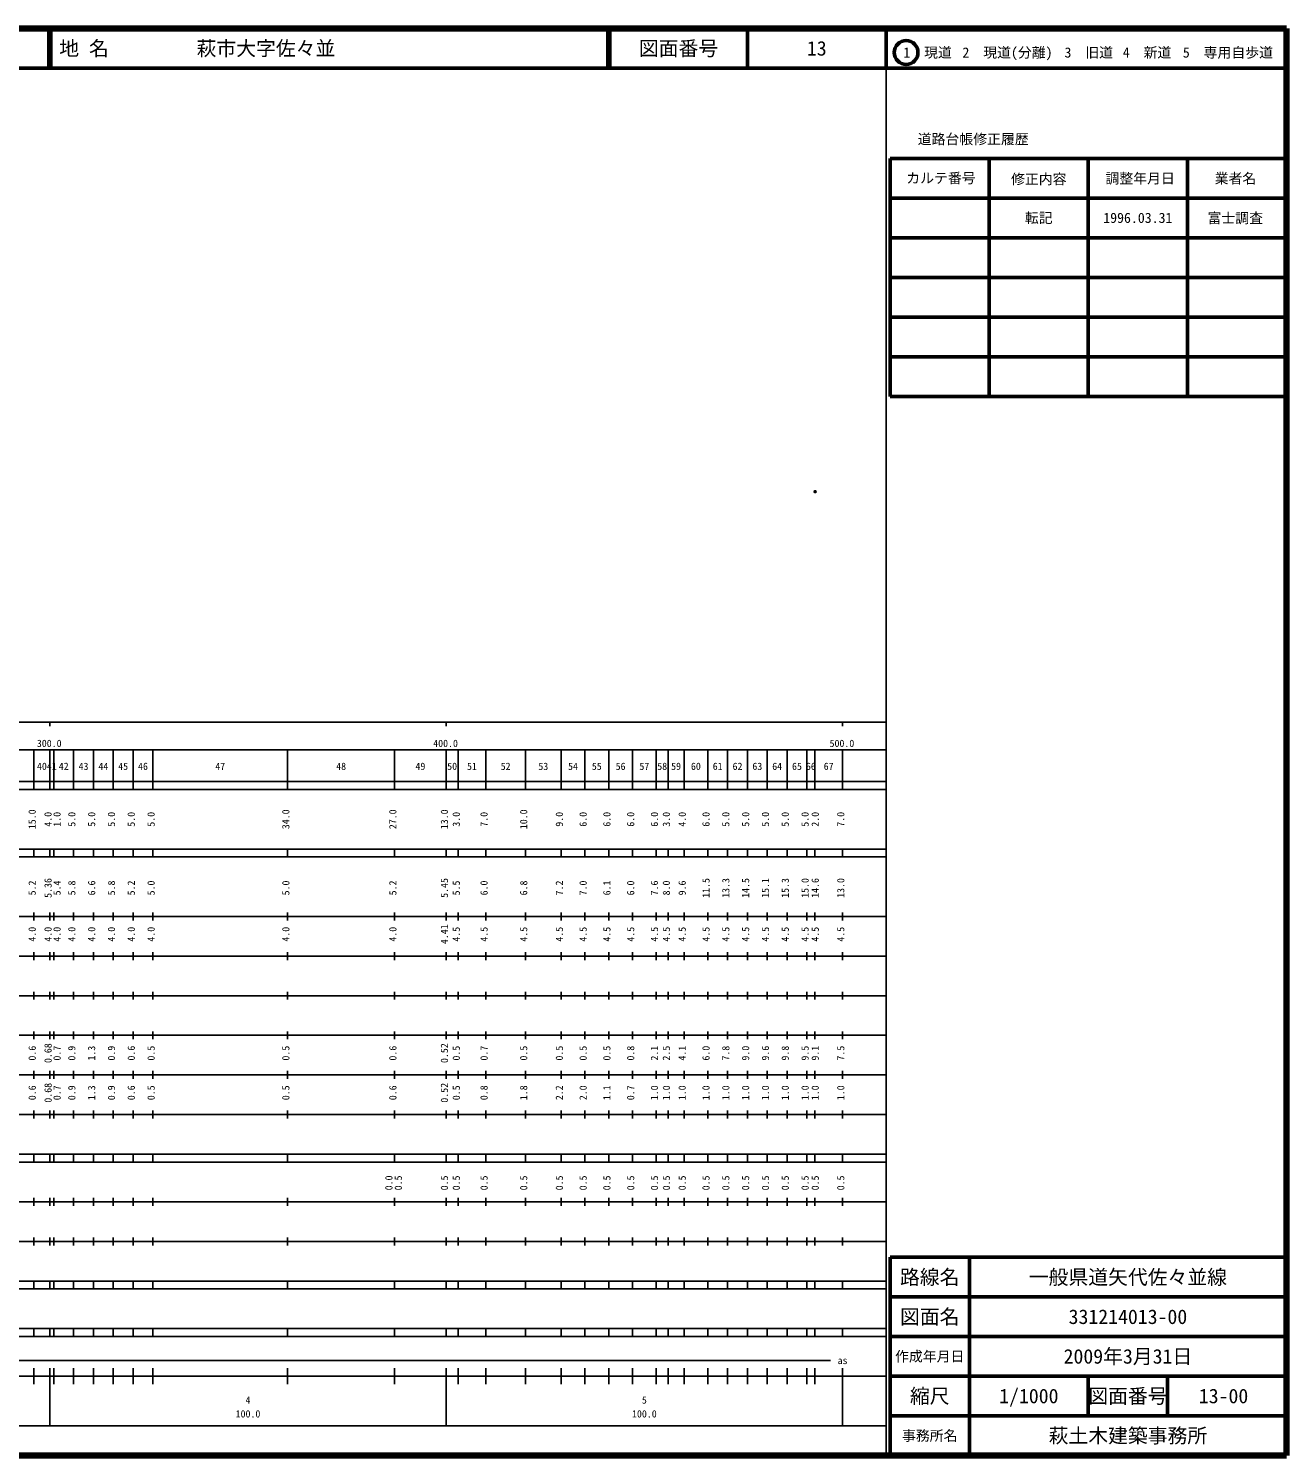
# Model space of a CAD drawing. Units: millimetres on the paper. Extents: x 40 to 680, y 20 to 380.
# Drawn here: x 362.6 to 680, y 20 to 380 of the extents above; entities that cross this region are included whole.
import ezdxf
from ezdxf.enums import TextEntityAlignment as Align

# ---------------------------------------------------------------- set-up
doc = ezdxf.new("R2010")
doc.units = ezdxf.units.MM
doc.header["$PDMODE"] = 32
doc.header["$PDSIZE"] = 0.5
doc.layers.add('M-OTRS', color=6, linetype='Continuous')
doc.layers.add('M-TTL-TXT', color=7, linetype='Continuous')
for name, color, linetype, lineweight in [('M-TTL', 2, 'Continuous', 140), ('M-TTL-BAND', 7, 'Continuous', 25), ('M-TTL-FRAM', 2, 'Continuous', 50), ('M-TTL-LINE', 7, 'Continuous', 50)]:
    doc.layers.add(name, color=color, linetype=linetype, lineweight=lineweight)
doc.styles.add('ＭＳ ゴシック', font='')
doc.styles.get('ＭＳ ゴシック').set_extended_font_data('MS Gothic')

msp = doc.modelspace()

# ---------------------------------------------------------------- linework, layer by layer
at = {"layer": 'M-OTRS'}
msp.add_point((561.073, 263.159), dxfattribs=at)
at = {"layer": 'M-TTL'}
for p, q in [((680, 380), (40, 380)), ((680, 20), (680, 380)), ((40, 20), (680, 20))]:
    msp.add_line(p, q, dxfattribs=at)
at = {"layer": 'M-TTL-BAND'}
for p, q in [((579, 20), (579, 370)), ((40, 205), (579, 205)), ((368, 205), (368, 204)), ((468, 205), (468, 204)), ((568, 205), (568, 204)), ((68, 198), (579, 198)), ((364, 188), (364, 198)), ((368, 188), (368, 198)), ((369, 188), (369, 198)), ((374, 188), (374, 198)), ((379, 188), (379, 198)), ((384, 188), (384, 198)), ((389, 188), (389, 198)), ((394, 188), (394, 198)), ((428, 188), (428, 198)), ((455, 188), (455, 198)), ((468, 188), (468, 198)), ((471, 188), (471, 198)), ((478, 188), (478, 198)), ((488, 188), (488, 198)), ((497, 188), (497, 198)), ((503, 188), (503, 198)), ((509, 188), (509, 198)), ((515, 188), (515, 198)), ((521, 188), (521, 198)), ((524, 188), (524, 198)), ((528, 188), (528, 198)), ((534, 188), (534, 198)), ((539, 188), (539, 198)), ((544, 188), (544, 198)), ((549, 188), (549, 198)), ((554, 188), (554, 198)), ((559, 188), (559, 198)), ((561, 188), (561, 198)), ((568, 188), (568, 198)), ((40, 190), (579, 190)), ((40, 188), (579, 188)), ((40, 173), (579, 173)), ((364, 171), (364, 173)), ((368, 171), (368, 173)), ((369, 171), (369, 173)), ((374, 171), (374, 173)), ((379, 171), (379, 173)), ((384, 171), (384, 173)), ((389, 171), (389, 173)), ((394, 171), (394, 173)), ((428, 171), (428, 173)), ((455, 171), (455, 173)), ((468, 171), (468, 173)), ((471, 171), (471, 173)), ((478, 171), (478, 173)), ((488, 171), (488, 173)), ((497, 171), (497, 173)), ((503, 171), (503, 173)), ((509, 171), (509, 173)), ((515, 171), (515, 173)), ((521, 171), (521, 173)), ((524, 171), (524, 173)), ((528, 171), (528, 173)), ((534, 171), (534, 173)), ((539, 171), (539, 173)), ((544, 171), (544, 173)), ((549, 171), (549, 173)), ((554, 171), (554, 173)), ((559, 171), (559, 173)), ((561, 171), (561, 173)), ((568, 171), (568, 173)), ((40, 171), (579, 171)), ((40, 156), (579, 156)), ((364, 155), (364, 157)), ((368, 155), (368, 157)), ((369, 155), (369, 157)), ((374, 155), (374, 157)), ((379, 155), (379, 157)), ((384, 155), (384, 157)), ((389, 155), (389, 157)), ((394, 155), (394, 157)), ((428, 155), (428, 157)), ((455, 155), (455, 157)), ((468, 155), (468, 157)), ((471, 155), (471, 157)), ((478, 155), (478, 157)), ((488, 155), (488, 157)), ((497, 155), (497, 157)), ((503, 155), (503, 157)), ((509, 155), (509, 157)), ((515, 155), (515, 157)), ((521, 155), (521, 157)), ((524, 155), (524, 157)), ((528, 155), (528, 157)), ((534, 155), (534, 157)), ((539, 155), (539, 157)), ((544, 155), (544, 157)), ((549, 155), (549, 157)), ((554, 155), (554, 157)), ((559, 155), (559, 157)), ((561, 155), (561, 157)), ((568, 155), (568, 157)), ((46, 146), (579, 146)), ((364, 145), (364, 147)), ((368, 145), (368, 147)), ((369, 145), (369, 147)), ((374, 145), (374, 147)), ((379, 145), (379, 147)), ((384, 145), (384, 147)), ((389, 145), (389, 147)), ((394, 145), (394, 147)), ((428, 145), (428, 147)), ((455, 145), (455, 147)), ((468, 145), (468, 147)), ((471, 145), (471, 147)), ((478, 145), (478, 147)), ((488, 145), (488, 147)), ((497, 145), (497, 147)), ((503, 145), (503, 147)), ((509, 145), (509, 147)), ((515, 145), (515, 147)), ((521, 145), (521, 147)), ((524, 145), (524, 147)), ((528, 145), (528, 147)), ((534, 145), (534, 147)), ((539, 145), (539, 147)), ((544, 145), (544, 147)), ((549, 145), (549, 147)), ((554, 145), (554, 147)), ((559, 145), (559, 147)), ((561, 145), (561, 147)), ((568, 145), (568, 147)), ((364, 135), (364, 137)), ((368, 135), (368, 137)), ((369, 135), (369, 137)), ((374, 135), (374, 137)), ((379, 135), (379, 137)), ((384, 135), (384, 137)), ((389, 135), (389, 137)), ((394, 135), (394, 137)), ((428, 135), (428, 137)), ((455, 135), (455, 137)), ((468, 135), (468, 137)), ((471, 135), (471, 137)), ((478, 135), (478, 137)), ((488, 135), (488, 137)), ((497, 135), (497, 137)), ((503, 135), (503, 137)), ((509, 135), (509, 137)), ((515, 135), (515, 137)), ((521, 135), (521, 137)), ((524, 135), (524, 137)), ((528, 135), (528, 137)), ((534, 135), (534, 137)), ((539, 135), (539, 137)), ((544, 135), (544, 137)), ((549, 135), (549, 137)), ((554, 135), (554, 137)), ((559, 135), (559, 137)), ((561, 135), (561, 137)), ((568, 135), (568, 137)), ((52, 136), (579, 136)), ((46, 126), (579, 126)), ((364, 125), (364, 127)), ((368, 125), (368, 127)), ((369, 125), (369, 127)), ((374, 125), (374, 127)), ((379, 125), (379, 127)), ((384, 125), (384, 127)), ((389, 125), (389, 127)), ((394, 125), (394, 127)), ((428, 125), (428, 127)), ((455, 125), (455, 127)), ((468, 125), (468, 127)), ((471, 125), (471, 127)), ((478, 125), (478, 127)), ((488, 125), (488, 127)), ((497, 125), (497, 127)), ((503, 125), (503, 127)), ((509, 125), (509, 127)), ((515, 125), (515, 127)), ((521, 125), (521, 127)), ((524, 125), (524, 127)), ((528, 125), (528, 127)), ((534, 125), (534, 127)), ((539, 125), (539, 127)), ((544, 125), (544, 127)), ((549, 125), (549, 127)), ((554, 125), (554, 127)), ((559, 125), (559, 127)), ((561, 125), (561, 127)), ((568, 125), (568, 127)), ((52, 116), (579, 116)), ((364, 115), (364, 117)), ((368, 115), (368, 117)), ((369, 115), (369, 117)), ((374, 115), (374, 117)), ((379, 115), (379, 117)), ((384, 115), (384, 117)), ((389, 115), (389, 117)), ((394, 115), (394, 117)), ((428, 115), (428, 117)), ((455, 115), (455, 117)), ((468, 115), (468, 117)), ((471, 115), (471, 117)), ((478, 115), (478, 117)), ((488, 115), (488, 117)), ((497, 115), (497, 117)), ((503, 115), (503, 117)), ((509, 115), (509, 117)), ((515, 115), (515, 117)), ((521, 115), (521, 117)), ((524, 115), (524, 117)), ((528, 115), (528, 117)), ((534, 115), (534, 117)), ((539, 115), (539, 117)), ((544, 115), (544, 117)), ((549, 115), (549, 117)), ((554, 115), (554, 117)), ((559, 115), (559, 117)), ((561, 115), (561, 117)), ((568, 115), (568, 117)), ((46, 106), (579, 106)), ((364, 105), (364, 107)), ((368, 105), (368, 107)), ((369, 105), (369, 107)), ((374, 105), (374, 107)), ((379, 105), (379, 107)), ((384, 105), (384, 107)), ((389, 105), (389, 107)), ((394, 105), (394, 107)), ((428, 105), (428, 107)), ((455, 105), (455, 107)), ((468, 105), (468, 107)), ((471, 105), (471, 107)), ((478, 105), (478, 107)), ((488, 105), (488, 107)), ((497, 105), (497, 107)), ((503, 105), (503, 107)), ((509, 105), (509, 107)), ((515, 105), (515, 107)), ((521, 105), (521, 107)), ((524, 105), (524, 107)), ((528, 105), (528, 107)), ((534, 105), (534, 107)), ((539, 105), (539, 107)), ((544, 105), (544, 107)), ((549, 105), (549, 107)), ((554, 105), (554, 107)), ((559, 105), (559, 107)), ((561, 105), (561, 107)), ((568, 105), (568, 107)), ((40, 96), (579, 96)), ((40, 94), (579, 94)), ((364, 94), (364, 96)), ((368, 94), (368, 96)), ((369, 94), (369, 96)), ((374, 94), (374, 96)), ((379, 94), (379, 96)), ((384, 94), (384, 96)), ((389, 94), (389, 96)), ((394, 94), (394, 96)), ((428, 94), (428, 96)), ((455, 94), (455, 96)), ((468, 94), (468, 96)), ((471, 94), (471, 96)), ((478, 94), (478, 96)), ((488, 94), (488, 96)), ((497, 94), (497, 96)), ((503, 94), (503, 96)), ((509, 94), (509, 96)), ((515, 94), (515, 96)), ((521, 94), (521, 96)), ((524, 94), (524, 96)), ((528, 94), (528, 96)), ((534, 94), (534, 96)), ((539, 94), (539, 96)), ((544, 94), (544, 96)), ((549, 94), (549, 96)), ((554, 94), (554, 96)), ((559, 94), (559, 96)), ((561, 94), (561, 96)), ((568, 94), (568, 96)), ((49, 84), (579, 84)), ((364, 83), (364, 85)), ((368, 83), (368, 85)), ((369, 83), (369, 85)), ((374, 83), (374, 85)), ((379, 83), (379, 85)), ((384, 83), (384, 85)), ((389, 83), (389, 85)), ((394, 83), (394, 85)), ((428, 83), (428, 85)), ((455, 83), (455, 85)), ((468, 83), (468, 85)), ((471, 83), (471, 85)), ((478, 83), (478, 85)), ((488, 83), (488, 85)), ((497, 83), (497, 85)), ((503, 83), (503, 85)), ((509, 83), (509, 85)), ((515, 83), (515, 85)), ((521, 83), (521, 85)), ((524, 83), (524, 85)), ((528, 83), (528, 85)), ((534, 83), (534, 85)), ((539, 83), (539, 85)), ((544, 83), (544, 85)), ((549, 83), (549, 85)), ((554, 83), (554, 85)), ((559, 83), (559, 85)), ((561, 83), (561, 85)), ((568, 83), (568, 85)), ((40, 74), (579, 74)), ((364, 73), (364, 75)), ((368, 73), (368, 75)), ((369, 73), (369, 75)), ((374, 73), (374, 75)), ((379, 73), (379, 75)), ((384, 73), (384, 75)), ((389, 73), (389, 75)), ((394, 73), (394, 75)), ((428, 73), (428, 75)), ((455, 73), (455, 75)), ((468, 73), (468, 75)), ((471, 73), (471, 75)), ((478, 73), (478, 75)), ((488, 73), (488, 75)), ((497, 73), (497, 75)), ((503, 73), (503, 75)), ((509, 73), (509, 75)), ((515, 73), (515, 75)), ((521, 73), (521, 75)), ((524, 73), (524, 75)), ((528, 73), (528, 75)), ((534, 73), (534, 75)), ((539, 73), (539, 75)), ((544, 73), (544, 75)), ((549, 73), (549, 75)), ((554, 73), (554, 75)), ((559, 73), (559, 75)), ((561, 73), (561, 75)), ((568, 73), (568, 75)), ((40, 64), (579, 64)), ((40, 62), (579, 62)), ((364, 62), (364, 64)), ((368, 62), (368, 64)), ((369, 62), (369, 64)), ((374, 62), (374, 64)), ((379, 62), (379, 64)), ((384, 62), (384, 64)), ((389, 62), (389, 64)), ((394, 62), (394, 64)), ((428, 62), (428, 64)), ((455, 62), (455, 64)), ((468, 62), (468, 64)), ((471, 62), (471, 64)), ((478, 62), (478, 64)), ((488, 62), (488, 64)), ((497, 62), (497, 64)), ((503, 62), (503, 64)), ((509, 62), (509, 64)), ((515, 62), (515, 64)), ((521, 62), (521, 64)), ((524, 62), (524, 64)), ((528, 62), (528, 64)), ((534, 62), (534, 64)), ((539, 62), (539, 64)), ((544, 62), (544, 64)), ((549, 62), (549, 64)), ((554, 62), (554, 64)), ((559, 62), (559, 64)), ((561, 62), (561, 64)), ((568, 62), (568, 64)), ((40, 52), (579, 52)), ((364, 50), (364, 52)), ((368, 50), (368, 52)), ((369, 50), (369, 52)), ((374, 50), (374, 52)), ((379, 50), (379, 52)), ((384, 50), (384, 52)), ((389, 50), (389, 52)), ((394, 50), (394, 52)), ((428, 50), (428, 52)), ((455, 50), (455, 52)), ((468, 50), (468, 52)), ((471, 50), (471, 52)), ((478, 50), (478, 52)), ((488, 50), (488, 52)), ((497, 50), (497, 52)), ((503, 50), (503, 52)), ((509, 50), (509, 52)), ((515, 50), (515, 52)), ((521, 50), (521, 52)), ((524, 50), (524, 52)), ((528, 50), (528, 52)), ((534, 50), (534, 52)), ((539, 50), (539, 52)), ((544, 50), (544, 52)), ((549, 50), (549, 52)), ((554, 50), (554, 52)), ((559, 50), (559, 52)), ((561, 50), (561, 52)), ((568, 50), (568, 52)), ((40, 50), (579, 50)), ((71, 44), (565, 44)), ((40, 40), (579, 40)), ((364, 38), (364, 42)), ((368, 27.5), (368, 42)), ((369, 38), (369, 42)), ((374, 38), (374, 42)), ((379, 38), (379, 42)), ((384, 38), (384, 42)), ((389, 38), (389, 42)), ((394, 38), (394, 42)), ((428, 38), (428, 42)), ((455, 38), (455, 42)), ((468, 27.5), (468, 42)), ((471, 38), (471, 42)), ((478, 38), (478, 42)), ((488, 38), (488, 42)), ((497, 38), (497, 42)), ((503, 38), (503, 42)), ((509, 38), (509, 42)), ((515, 38), (515, 42)), ((521, 38), (521, 42)), ((524, 38), (524, 42)), ((528, 38), (528, 42)), ((534, 38), (534, 42)), ((539, 38), (539, 42)), ((544, 38), (544, 42)), ((549, 38), (549, 42)), ((554, 38), (554, 42)), ((559, 38), (559, 42)), ((561, 38), (561, 42)), ((568, 27.5), (568, 42)), ((68, 27.5), (579, 27.5))]:
    msp.add_line(p, q, dxfattribs=at)
at = {"layer": 'M-TTL-FRAM'}
for p, q in [((580, 347.197), (580, 287.197)), ((580, 347.197), (680, 347.197)), ((580, 287.197), (680, 287.197)), ((680, 70), (580, 70)), ((580, 70), (580, 20))]:
    msp.add_line(p, q, dxfattribs=at)
at = {"layer": 'M-TTL-LINE'}
for p, q in [((367.75, 380), (367.75, 370)), ((368.25, 380), (368.25, 370)), ((508.747, 380), (508.747, 370)), ((509.247, 380), (509.247, 370)), ((543.997, 380), (543.997, 370)), ((579, 380), (579, 370)), ((40, 370), (680, 370)), ((605, 347.197), (605, 287.197)), ((630, 347.197), (630, 287.197)), ((655, 347.197), (655, 287.197)), ((580, 337.197), (680, 337.197)), ((580, 327.197), (680, 327.197)), ((580, 317.197), (680, 317.197)), ((580, 307.197), (680, 307.197)), ((580, 297.197), (680, 297.197)), ((600, 70), (600, 20)), ((680, 60), (580, 60)), ((680, 50), (580, 50)), ((680, 40), (580, 40)), ((630, 40), (630, 30)), ((650, 40), (650, 30)), ((680, 30), (580, 30))]:
    msp.add_line(p, q, dxfattribs=at)
msp.add_circle((584.031, 373.958), 3, dxfattribs=at)

# ---------------------------------------------------------------- texts
at = {"layer": 'M-TTL-BAND', "style": 'ＭＳ ゴシック'}
for s, p in [('300.0', (367.844, 198.195)), ('400.0', (467.844, 198.195)), ('500.0', (567.844, 198.195)), ('40', (366, 192.405)), ('41', (368.5, 192.405)), ('42', (371.5, 192.405)), ('43', (376.5, 192.405)), ('44', (381.5, 192.405)), ('45', (386.5, 192.405)), ('46', (391.5, 192.405)), ('47', (411, 192.405)), ('48', (441.5, 192.405)), ('49', (461.5, 192.405)), ('50', (469.5, 192.405)), ('51', (474.5, 192.405)), ('52', (483, 192.405)), ('53', (492.5, 192.405)), ('54', (500, 192.405)), ('55', (506, 192.405)), ('56', (512, 192.405)), ('57', (518, 192.405)), ('58', (522.5, 192.405)), ('59', (526, 192.405)), ('60', (531, 192.405)), ('61', (536.5, 192.405)), ('62', (541.5, 192.405)), ('63', (546.5, 192.405)), ('64', (551.5, 192.405)), ('65', (556.5, 192.405)), ('66', (560, 192.405)), ('67', (564.5, 192.405)), ('as', (568, 42.5)), ('4', (418, 32.523)), ('5', (518, 32.523)), ('100.0', (418, 29.033)), ('100.0', (518, 29.033))]:
    msp.add_text(s, height=1.833, dxfattribs=at).set_placement(p, align=Align.BOTTOM_CENTER)
for s, p in [('15.0', (365, 180.5)), ('4.0', (369, 180.5)), ('1.0', (371.274, 180.5)), ('5.0', (375, 180.5)), ('5.0', (380, 180.5)), ('5.0', (385, 180.5)), ('5.0', (390, 180.5)), ('5.0', (395, 180.5)), ('34.0', (429, 180.5)), ('27.0', (456, 180.5)), ('13.0', (469, 180.5)), ('3.0', (472, 180.5)), ('7.0', (479, 180.5)), ('10.0', (489, 180.5)), ('9.0', (498, 180.5)), ('6.0', (504, 180.5)), ('6.0', (510, 180.5)), ('6.0', (516, 180.5)), ('6.0', (522, 180.5)), ('3.0', (525, 180.5)), ('4.0', (529, 180.5)), ('6.0', (535, 180.5)), ('5.0', (540, 180.5)), ('5.0', (545, 180.5)), ('5.0', (550, 180.5)), ('5.0', (555, 180.5)), ('5.0', (560, 180.5)), ('2.0', (562.566, 180.5)), ('7.0', (569, 180.5)), ('5.2', (365, 163.174)), ('5.36', (369, 163.174)), ('5.4', (371.274, 163.174)), ('5.8', (375, 163.174)), ('6.6', (380, 163.174)), ('5.8', (385, 163.174)), ('5.2', (390, 163.174)), ('5.0', (395, 163.174)), ('5.0', (429, 163.174)), ('5.2', (456, 163.174)), ('5.45', (469, 163.174)), ('5.5', (472, 163.174)), ('6.0', (479, 163.174)), ('6.8', (489, 163.174)), ('7.2', (498, 163.174)), ('7.0', (504, 163.174)), ('6.1', (510, 163.174)), ('6.0', (516, 163.174)), ('7.6', (522, 163.174)), ('8.0', (525, 163.174)), ('9.6', (529, 163.174)), ('11.5', (535, 163.174)), ('13.3', (540, 163.174)), ('14.5', (545, 163.174)), ('15.1', (550, 163.174)), ('15.3', (555, 163.174)), ('15.0', (560, 163.174)), ('14.6', (562.566, 163.174)), ('13.0', (569, 163.174)), ('4.0', (365, 151.5)), ('4.0', (369, 151.5)), ('4.0', (371.274, 151.5)), ('4.0', (375, 151.5)), ('4.0', (380, 151.5)), ('4.0', (385, 151.5)), ('4.0', (390, 151.5)), ('4.0', (395, 151.5)), ('4.0', (429, 151.5)), ('4.0', (456, 151.5)), ('4.41', (469, 151.5)), ('4.5', (472, 151.5)), ('4.5', (479, 151.5)), ('4.5', (489, 151.5)), ('4.5', (498, 151.5)), ('4.5', (504, 151.5)), ('4.5', (510, 151.5)), ('4.5', (516, 151.5)), ('4.5', (522, 151.5)), ('4.5', (525, 151.5)), ('4.5', (529, 151.5)), ('4.5', (535, 151.5)), ('4.5', (540, 151.5)), ('4.5', (545, 151.5)), ('4.5', (550, 151.5)), ('4.5', (555, 151.5)), ('4.5', (560, 151.5)), ('4.5', (562.566, 151.5)), ('4.5', (569, 151.5)), ('0.6', (365, 121.5)), ('0.68', (369, 121.5)), ('0.7', (371.274, 121.5)), ('0.9', (375, 121.5)), ('1.3', (380, 121.5)), ('0.9', (385, 121.5)), ('0.6', (390, 121.5)), ('0.5', (395, 121.5)), ('0.5', (429, 121.5)), ('0.6', (456, 121.5)), ('0.52', (469, 121.5)), ('0.5', (472, 121.5)), ('0.7', (479, 121.5)), ('0.5', (489, 121.5)), ('0.5', (498, 121.5)), ('0.5', (504, 121.5)), ('0.5', (510, 121.5)), ('0.8', (516, 121.5)), ('2.1', (522, 121.5)), ('2.5', (525, 121.5)), ('4.1', (529, 121.5)), ('6.0', (535, 121.5)), ('7.8', (540, 121.5)), ('9.0', (545, 121.5)), ('9.6', (550, 121.5)), ('9.8', (555, 121.5)), ('9.5', (560, 121.5)), ('9.1', (562.566, 121.5)), ('7.5', (569, 121.5)), ('0.6', (365, 111.5)), ('0.68', (369, 111.5)), ('0.7', (371.274, 111.5)), ('0.9', (375, 111.5)), ('1.3', (380, 111.5)), ('0.9', (385, 111.5)), ('0.6', (390, 111.5)), ('0.5', (395, 111.5)), ('0.5', (429, 111.5)), ('0.6', (456, 111.5)), ('0.52', (469, 111.5)), ('0.5', (472, 111.5)), ('0.8', (479, 111.5)), ('1.8', (489, 111.5)), ('2.2', (498, 111.5)), ('2.0', (504, 111.5)), ('1.1', (510, 111.5)), ('0.7', (516, 111.5)), ('1.0', (522, 111.5)), ('1.0', (525, 111.5)), ('1.0', (529, 111.5)), ('1.0', (535, 111.5)), ('1.0', (540, 111.5)), ('1.0', (545, 111.5)), ('1.0', (550, 111.5)), ('1.0', (555, 111.5)), ('1.0', (560, 111.5)), ('1.0', (562.566, 111.5)), ('1.0', (569, 111.5)), ('0.0', (455, 88.764)), ('0.5', (457.37, 88.764)), ('0.5', (469, 88.764)), ('0.5', (472, 88.764)), ('0.5', (479, 88.764)), ('0.5', (489, 88.764)), ('0.5', (498, 88.764)), ('0.5', (504, 88.764)), ('0.5', (510, 88.764)), ('0.5', (516, 88.764)), ('0.5', (522, 88.764)), ('0.5', (525, 88.764)), ('0.5', (529, 88.764)), ('0.5', (535, 88.764)), ('0.5', (540, 88.764)), ('0.5', (545, 88.764)), ('0.5', (550, 88.764)), ('0.5', (555, 88.764)), ('0.5', (560, 88.764)), ('0.5', (562.566, 88.764)), ('0.5', (569, 88.764))]:
    msp.add_text(s, height=1.833, rotation=90, dxfattribs=at).set_placement(p, align=Align.BOTTOM_CENTER)
at = {"layer": 'M-TTL-TXT', "style": 'ＭＳ ゴシック'}
for s, p in [('地 名', (370.38, 375)), ('萩市大字佐々並', (405.024, 375))]:
    msp.add_text(s, height=3.666, dxfattribs=at).set_placement(p, align=Align.MIDDLE_LEFT)
for s, height, p in [('図面番号', 3.666, (526.622, 375)), ('13', 3.666, (561.497, 375)), ('1\u3000現道', 2.566, (589.448, 373.958)), ('2\u3000現道(分離)', 2.566, (609.619, 373.958)), ('3\u3000旧道', 2.566, (630.121, 373.958)), ('4\u3000新道', 2.566, (644.824, 373.958)), ('5\u3000専用自歩道', 2.566, (665.228, 373.958)), ('道路台帳修正履歴', 2.566, (600.968, 352.113)), ('カルテ番号', 2.566, (592.839, 342.277)), ('修正内容', 2.566, (617.509, 342.023)), ('調整年月日', 2.566, (643.089, 342.197)), ('業者名', 2.566, (667.134, 342.197)), ('転記', 2.566, (617.5, 332.245)), ('1996.03.31', 2.566, (642.5, 332.245)), ('富士調査', 2.566, (667.077, 332.189)), ('路線名', 3.666, (590, 65)), ('路線名', 3.666, (590, 65)), ('一般県道矢代佐々並線', 3.666, (640, 65)), ('図面名', 3.666, (590, 55)), ('図面名', 3.666, (590, 55)), ('331214013-00', 3.666, (640, 55)), ('2009年3月31日', 3.666, (640, 45)), ('作成年月日', 2.566, (590, 45)), ('作成年月日', 2.566, (590, 45)), ('縮尺', 3.666, (590, 35)), ('縮尺', 3.666, (590, 35)), ('1/1000', 3.666, (615, 35)), ('図面番号', 3.666, (640, 35)), ('図面番号', 3.666, (640, 35)), ('13-00', 3.666, (664.125, 35)), ('事務所名', 2.566, (590, 25)), ('事務所名', 2.566, (590, 25)), ('萩土木建築事務所', 3.666, (640, 25))]:
    msp.add_text(s, height=height, dxfattribs=at).set_placement(p, align=Align.MIDDLE_CENTER)

doc.saveas('drawing.dxf')
